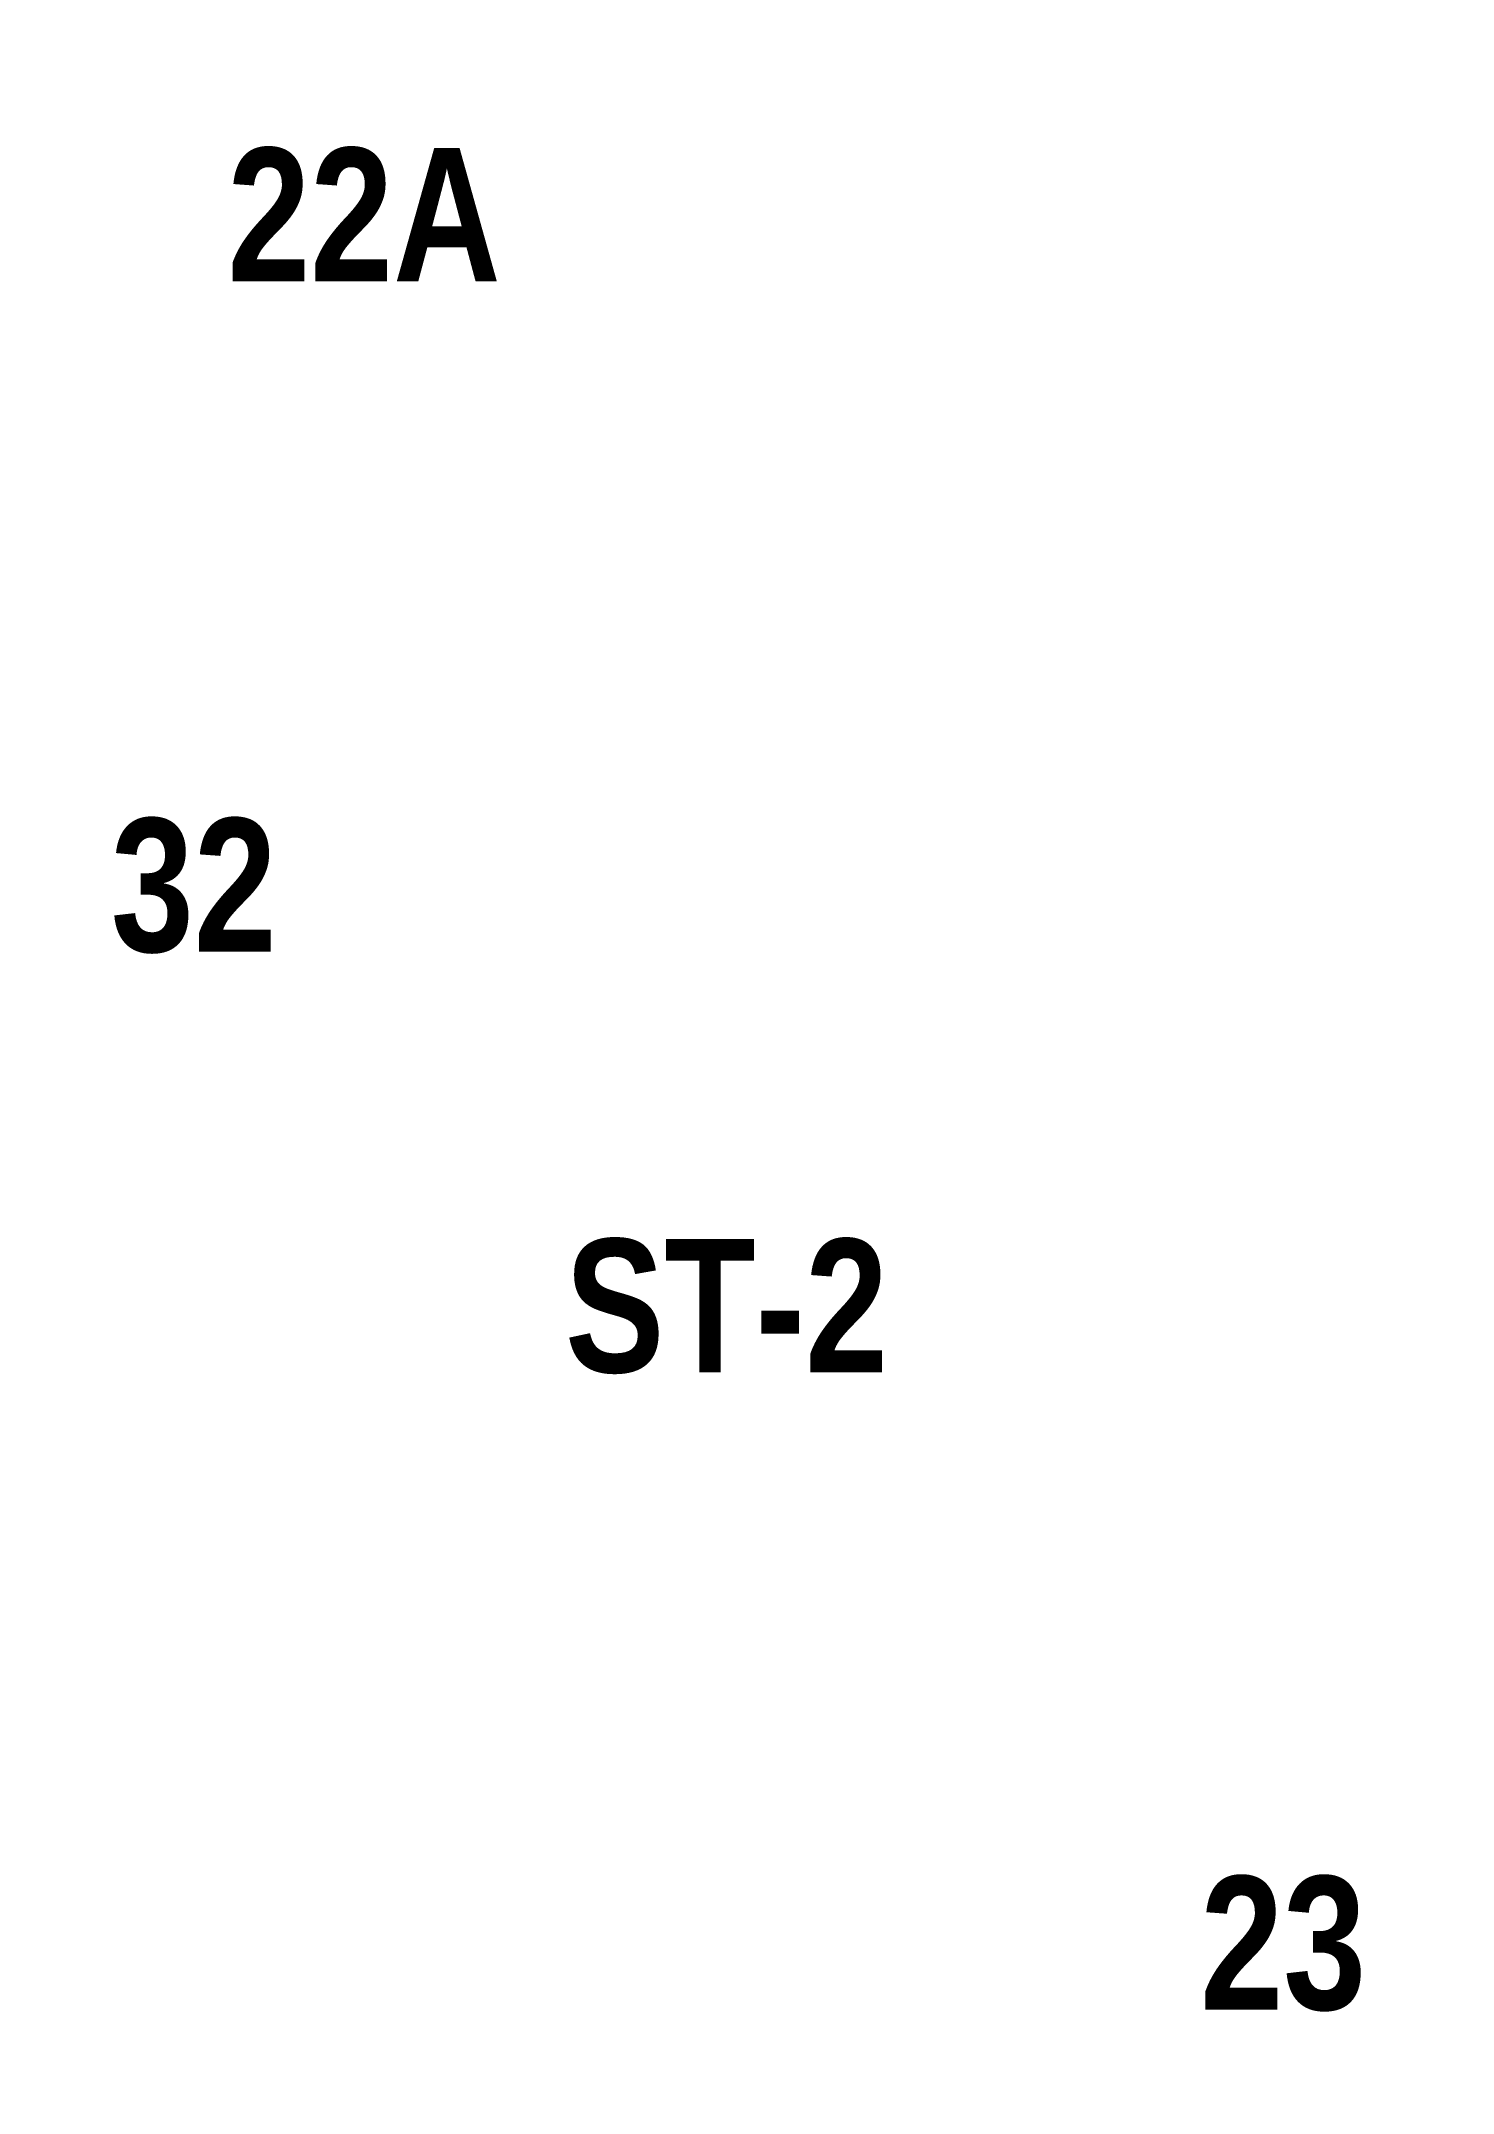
# Model space of a CAD drawing. Header units: millimetres. Extents: x -60197 to 55323, y -5125 to 4108.
# Drawn here: x 19091 to 25443, y -5125 to 4108 of the extents above; entities outside this region: 4.
import ezdxf
from ezdxf.enums import TextEntityAlignment as Align

# ---------------------------------------------------------------- set-up
doc = ezdxf.new("R2010")
doc.units = ezdxf.units.MM
doc.set_wipeout_variables(frame=1)
doc.layers.add('ARC_TAG_ROOM NAME', color=63, linetype='Continuous')
doc.layers.add('ARC_TAG_ROOM NAME 2', color=1, linetype='Continuous')
doc.styles.add('Arial_B_2', font='arialbd.ttf', dxfattribs={"width": 0.8, "height": 710.329341})

# ---------------------------------------------------------------- blocks, each defined once
blk = doc.blocks.new('A$Cfa825779')
blk.add_wipeout([(-1611, 640), (1611, 640), (1611, -640), (-1611, -640)]).dxf.layer = 'ARC_TAG_ROOM NAME 2'
blk = doc.blocks.new('A$Cfbf744ef')
blk.add_wipeout([(0, 976), (-302, 929), (-574, 790), (-790, 574), (-929, 302), (-976, 0), (-929, -302), (-790, -574), (-574, -790), (-302, -929), (0, -976), (302, -929), (574, -790), (790, -574), (929, -302), (976, 0), (929, 302), (790, 574), (574, 790), (302, 929)]).dxf.layer = 'ARC_TAG_ROOM NAME 2'

msp = doc.modelspace()

# ---------------------------------------------------------------- block references
at = {"layer": 'ARC_TAG_ROOM NAME 2', "xscale": 0.75, "yscale": 0.75, "zscale": 0.75}
for name, p in [('A$Cfbf744ef', (20502.1, 3375.4)), ('A$Cfbf744ef', (19823.5, 382.1)), ('A$Cfbf744ef', (44308.7, 165.5)), ('A$Cfbf744ef', (54591.1, -71.3)), ('A$Cfa825779', (22174.9, -1582.7)), ('A$Cfbf744ef', (24710.7, -4393))]:
    msp.add_blockref(name, p, dxfattribs=at)

# ---------------------------------------------------------------- next in the draw order: texts
at = {"layer": 'ARC_TAG_ROOM NAME', "lineweight": 9, "style": 'Arial_B_2', "width": 0.8}
msp.add_text('ST-2', height=600, dxfattribs=at).set_placement((22174.9, -1582.7), align=Align.MIDDLE_CENTER)
at = {"layer": 'ARC_TAG_ROOM NAME', "lineweight": 9, "char_height": 600, "width": 698.4, "attachment_point": 5, "line_spacing_factor": 0.938532, "style": 'Arial_B_2'}
for s, insert in [('22A', (20544.3, 3326.5)), ('32', (19778.3, 305.2)), ('22B', (44332.4, 79.1)), ('30', (54574.9, -172.9)), ('23', (24679.4, -4454.7))]:
    msp.add_mtext(s, dxfattribs=dict(at, insert=insert))

doc.saveas('drawing.dxf')
